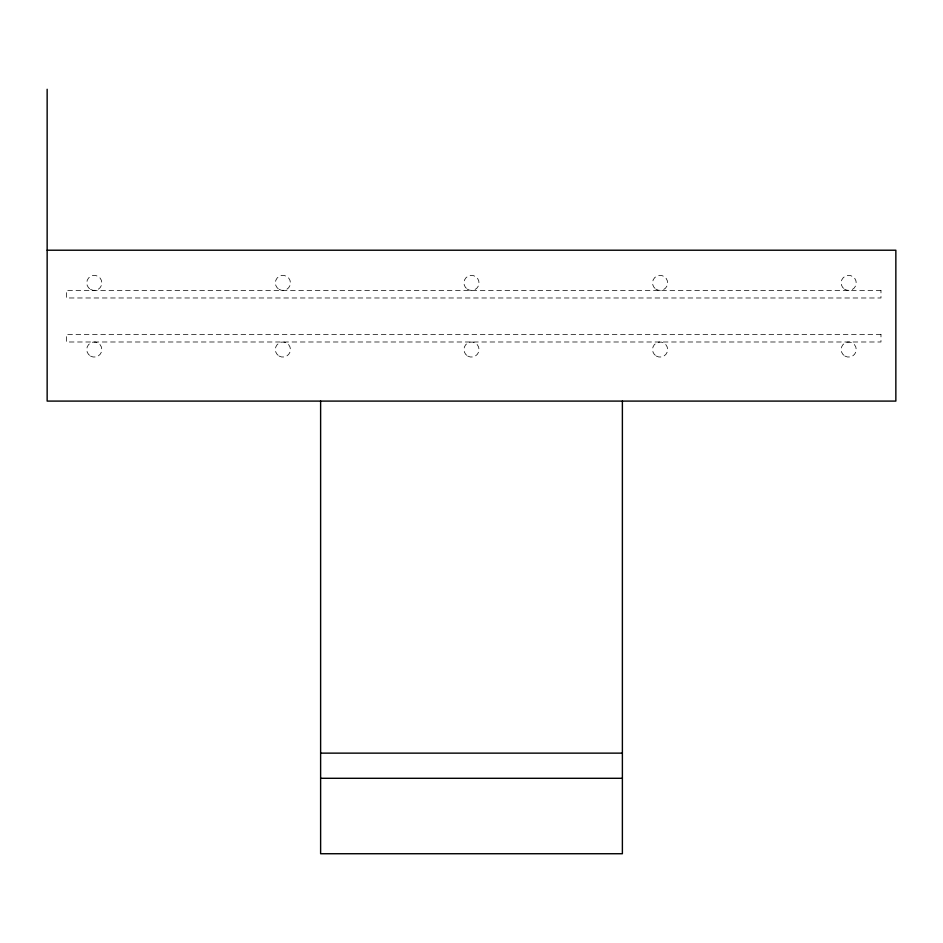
<?xml version="1.0" encoding="UTF-8"?>
<svg xmlns="http://www.w3.org/2000/svg" width="943" height="943" viewBox="0 0 943 943"><rect width="100%" height="100%" fill="white"/><g stroke="black" fill="none" stroke-linecap="round" stroke-linejoin="round"><path stroke-width="0.71" stroke-dasharray="4.71 3.54" d="M880.974 290.444L66.411 290.444L66.411 297.976L880.974 297.988L880.974 290.456M880.974 334.447L66.411 334.447L66.411 341.991L880.974 341.991L880.974 334.459M90.528 289.43A7.544 7.544 0 0 0 101.844 282.9A7.544 7.544 0 0 0 90.528 276.37A7.544 7.544 0 0 0 90.528 289.43M279.128 289.43A7.544 7.544 0 0 0 290.444 282.9A7.544 7.544 0 0 0 279.128 276.37A7.544 7.544 0 0 0 279.128 289.43M467.268 289.147A7.544 7.544 0 0 0 479.02 283.442A7.544 7.544 0 0 0 468.2 276.11A7.544 7.544 0 0 0 467.268 289.147M655.868 289.147A7.544 7.544 0 0 0 667.62 283.442A7.544 7.544 0 0 0 656.8 276.11A7.544 7.544 0 0 0 655.868 289.147M844.468 289.147A7.544 7.544 0 0 0 856.22 283.442A7.544 7.544 0 0 0 845.399 276.11A7.544 7.544 0 0 0 844.468 289.147M90.528 356.077A7.544 7.544 0 0 0 101.844 349.535A7.544 7.544 0 0 0 90.528 343.004A7.544 7.544 0 0 0 90.528 356.077M279.128 356.077A7.544 7.544 0 0 0 290.444 349.535A7.544 7.544 0 0 0 279.128 343.004A7.544 7.544 0 0 0 279.128 356.077M467.728 356.077A7.544 7.544 0 0 0 479.044 349.535A7.544 7.544 0 0 0 467.728 343.004A7.544 7.544 0 0 0 467.728 356.077M656.328 356.077A7.544 7.544 0 0 0 667.644 349.535A7.544 7.544 0 0 0 656.328 343.004A7.544 7.544 0 0 0 656.328 356.077M844.928 356.077A7.544 7.544 0 0 0 856.244 349.535A7.544 7.544 0 0 0 844.928 343.004A7.544 7.544 0 0 0 844.928 356.077"/><path stroke-width="1.41" d="M47.15 250.213L895.85 250.213L895.85 401.093L47.15 401.093L47.15 89.267M320.62 753.139L622.38 753.139M320.62 778.293L622.38 778.293M622.38 401.093L622.38 853.733L320.62 853.733L320.62 401.093"/></g></svg>
